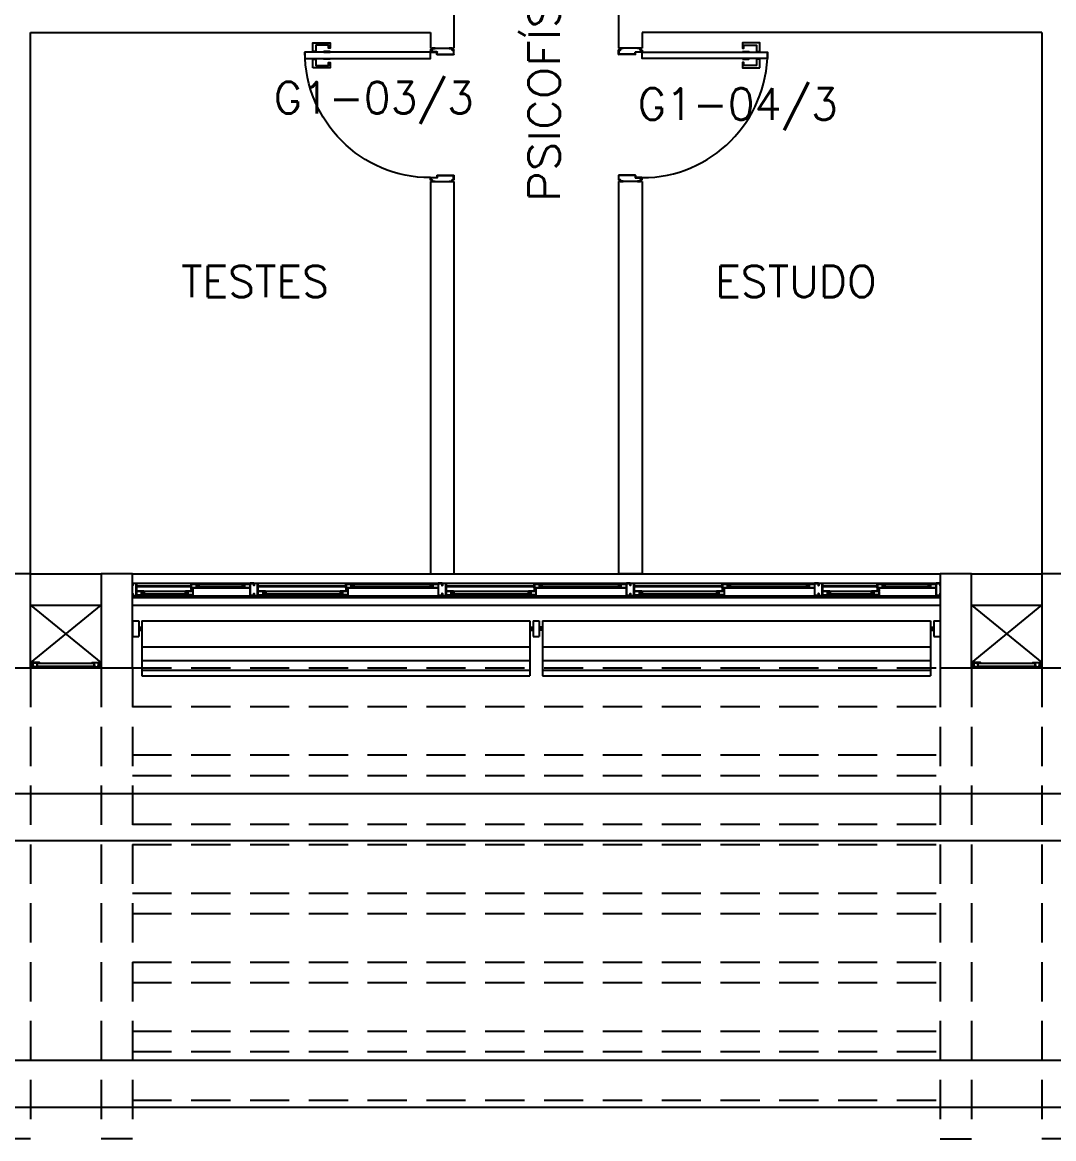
# Model space of a CAD drawing. Header units: millimetres. Extents: x 1887 to 2405, y 1100 to 1335.
# Drawn here: x 2130.91 to 2137.48, y 1224.4 to 1231.51 of the extents above; entities that cross this region are included whole.
import ezdxf

# ---------------------------------------------------------------- set-up
doc = ezdxf.new("R2010")
doc.units = ezdxf.units.MM
doc.linetypes.add('HIDDEN', pattern=[0.375, 0.25, -0.125])
for name, color, linetype in [('AR- ALV1', 235, 'Continuous'), ('AR-ALV', 2, 'Continuous'), ('AR-BRISES', 1, 'Continuous'), ('AR-CALÇADA', 1, 'Continuous'), ('AR-ESQ', 1, 'Continuous'), ('AR-ESTC', 3, 'Continuous'), ('AR-PEITORIL', 1, 'Continuous'), ('AR-PERGOLAPROJ', 1, 'HIDDEN'), ('ar-podotactil', 1, 'Continuous'), ('AR-PORTA', 1, 'Continuous'), ('AR-SHAFT', 1, 'Continuous'), ('AR-TXTCONG', 2, 'Continuous'), ('BR-LINHAS', 1, 'Continuous'), ('BR-MONTANTE', 242, 'Continuous'), ('BR-PAINEL', 1, 'Continuous'), ('BR-SUPORTE', 1, 'Continuous'), ('DT-ESQ-BAGUETE-C', 2, 'Continuous'), ('DT-ESQ-BAGUETE-V', 1, 'Continuous'), ('DT-ESQ-CHAPA DOBRADA-V', 1, 'Continuous'), ('DT-ESQ-PERFIL CADEIRA-C', 2, 'Continuous'), ('DT-ESQ-PERFIL CADEIRA-V', 1, 'Continuous'), ('DT-ESQ-PERFIL U SIMPLES-C', 2, 'Continuous'), ('DT-ESQ-PERFIL U-C', 2, 'Continuous'), ('DT-ESQ-PERFIL U-V', 1, 'Continuous'), ('DT-ESQ-VENEZIANA-C', 2, 'Continuous'), ('DT-ESQ-VENEZIANA-V', 2, 'Continuous'), ('DT-ESQ-VIDRO-C', 2, 'Continuous'), ('ENDEREÇO', 2, 'Continuous'), ('maçaneta', 1, 'Continuous'), ('mov', 1, 'Continuous'), ('PG-PROJ', 1, 'HIDDEN'), ('PM-PERFIL U-C', 2, 'Continuous'), ('pm1', 2, 'Continuous'), ('TEXTO', 2, 'Continuous')]:
    doc.layers.add(name, color=color, linetype=linetype)
doc.styles.add('S16', font='simplex.shx', dxfattribs={"width": 1.1, "height": 0.16})
doc.styles.add('UNB-100', font='simplex.shx', dxfattribs={"height": 0.2})
doc.styles.add('UNB1-100', font='simplex.shx', dxfattribs={"height": 0.2})

# ---------------------------------------------------------------- blocks, each defined once
blk = doc.blocks.new('EF40-P')
at = {"layer": 'DT-ESQ-BAGUETE-C', "color": 2, "ltscale": 0.1}
for points in [[(0.4225, -0.08), (0.409, -0.08), (0.409, -0.0785), (0.422, -0.0785, 0.414214), (0.4225, -0.078), (0.4225, -0.067, 0.414214), (0.422, -0.0665), (0.409, -0.0665), (0.409, -0.065), (0.4225, -0.065, -0.414214), (0.424, -0.0665), (0.424, -0.0785, -0.414214)], [(0.7015, -0.08), (0.715, -0.08), (0.715, -0.0785), (0.702, -0.0785, -0.414214), (0.7015, -0.078), (0.7015, -0.067, -0.414214), (0.702, -0.0665), (0.715, -0.0665), (0.715, -0.065), (0.7015, -0.065, 0.414214), (0.7, -0.0665), (0.7, -0.0785, 0.414214)], [(1.41, -0.08), (1.3965, -0.08), (1.3965, -0.0785), (1.4095, -0.0785, 0.414214), (1.41, -0.078), (1.41, -0.067, 0.414214), (1.4095, -0.0665), (1.3965, -0.0665), (1.3965, -0.065), (1.41, -0.065, -0.414214), (1.4115, -0.0665), (1.4115, -0.0785, -0.414214)], [(1.9015, -0.08), (1.915, -0.08), (1.915, -0.0785), (1.902, -0.0785, -0.414214), (1.9015, -0.078), (1.9015, -0.067, -0.414214), (1.902, -0.0665), (1.915, -0.0665), (1.915, -0.065), (1.9015, -0.065, 0.414214), (1.9, -0.0665), (1.9, -0.0785, 0.414214)], [(2.61, -0.08), (2.5965, -0.08), (2.5965, -0.0785), (2.6095, -0.0785, 0.414214), (2.61, -0.078), (2.61, -0.067, 0.414214), (2.6095, -0.0665), (2.5965, -0.0665), (2.5965, -0.065), (2.61, -0.065, -0.414214), (2.6115, -0.0665), (2.6115, -0.0785, -0.414214)], [(3.1015, -0.08), (3.115, -0.08), (3.115, -0.0785), (3.102, -0.0785, -0.414214), (3.1015, -0.078), (3.1015, -0.067, -0.414214), (3.102, -0.0665), (3.115, -0.0665), (3.115, -0.065), (3.1015, -0.065, 0.414214), (3.1, -0.0665), (3.1, -0.0785, 0.414214)], [(3.81, -0.08), (3.7965, -0.08), (3.7965, -0.0785), (3.8095, -0.0785, 0.414214), (3.81, -0.078), (3.81, -0.067, 0.414214), (3.8095, -0.0665), (3.7965, -0.0665), (3.7965, -0.065), (3.81, -0.065, -0.414214), (3.8115, -0.0665), (3.8115, -0.0785, -0.414214)], [(4.3015, -0.08), (4.315, -0.08), (4.315, -0.0785), (4.302, -0.0785, -0.414214), (4.3015, -0.078), (4.3015, -0.067, -0.414214), (4.302, -0.0665), (4.315, -0.0665), (4.315, -0.065), (4.3015, -0.065, 0.414214), (4.3, -0.0665), (4.3, -0.0785, 0.414214)], [(4.7975, -0.08), (4.784, -0.08), (4.784, -0.0785), (4.797, -0.0785, 0.414214), (4.7975, -0.078), (4.7975, -0.067, 0.414214), (4.797, -0.0665), (4.784, -0.0665), (4.784, -0.065), (4.7975, -0.065, -0.414214), (4.799, -0.0665), (4.799, -0.0785, -0.414214)], [(5.0765, -0.08), (5.09, -0.08), (5.09, -0.0785), (5.077, -0.0785, -0.414214), (5.0765, -0.078), (5.0765, -0.067, -0.414214), (5.077, -0.0665), (5.09, -0.0665), (5.09, -0.065), (5.0765, -0.065, 0.414214), (5.075, -0.0665), (5.075, -0.0785, 0.414214)], [(0.0735, -0.125), (0.06, -0.125), (0.06, -0.1235), (0.073, -0.1235, 0.414214), (0.0735, -0.123), (0.0735, -0.112, 0.414214), (0.073, -0.1115), (0.06, -0.1115), (0.06, -0.11), (0.0735, -0.11, -0.414214), (0.075, -0.1115), (0.075, -0.1235, -0.414214)], [(0.339, -0.125), (0.3525, -0.125), (0.3525, -0.1235), (0.3395, -0.1235, -0.414214), (0.339, -0.123), (0.339, -0.112, -0.414214), (0.3395, -0.1115), (0.3525, -0.1115), (0.3525, -0.11), (0.339, -0.11, 0.414214), (0.3375, -0.1115), (0.3375, -0.1235, 0.414214)], [(0.8485, -0.125), (0.835, -0.125), (0.835, -0.1235), (0.848, -0.1235, 0.414214), (0.8485, -0.123), (0.8485, -0.112, 0.414214), (0.848, -0.1115), (0.835, -0.1115), (0.835, -0.11), (0.8485, -0.11, -0.414214), (0.85, -0.1115), (0.85, -0.1235, -0.414214)], [(1.3265, -0.125), (1.34, -0.125), (1.34, -0.1235), (1.327, -0.1235, -0.414214), (1.3265, -0.123), (1.3265, -0.112, -0.414214), (1.327, -0.1115), (1.34, -0.1115), (1.34, -0.11), (1.3265, -0.11, 0.414214), (1.325, -0.1115), (1.325, -0.1235, 0.414214)], [(2.0485, -0.125), (2.035, -0.125), (2.035, -0.1235), (2.048, -0.1235, 0.414214), (2.0485, -0.123), (2.0485, -0.112, 0.414214), (2.048, -0.1115), (2.035, -0.1115), (2.035, -0.11), (2.0485, -0.11, -0.414214), (2.05, -0.1115), (2.05, -0.1235, -0.414214)], [(2.5265, -0.125), (2.54, -0.125), (2.54, -0.1235), (2.527, -0.1235, -0.414214), (2.5265, -0.123), (2.5265, -0.112, -0.414214), (2.527, -0.1115), (2.54, -0.1115), (2.54, -0.11), (2.5265, -0.11, 0.414214), (2.525, -0.1115), (2.525, -0.1235, 0.414214)], [(3.2485, -0.125), (3.235, -0.125), (3.235, -0.1235), (3.248, -0.1235, 0.414214), (3.2485, -0.123), (3.2485, -0.112, 0.414214), (3.248, -0.1115), (3.235, -0.1115), (3.235, -0.11), (3.2485, -0.11, -0.414214), (3.25, -0.1115), (3.25, -0.1235, -0.414214)], [(3.7265, -0.125), (3.74, -0.125), (3.74, -0.1235), (3.727, -0.1235, -0.414214), (3.7265, -0.123), (3.7265, -0.112, -0.414214), (3.727, -0.1115), (3.74, -0.1115), (3.74, -0.11), (3.7265, -0.11, 0.414214), (3.725, -0.1115), (3.725, -0.1235, 0.414214)], [(4.4485, -0.125), (4.435, -0.125), (4.435, -0.1235), (4.448, -0.1235, 0.414214), (4.4485, -0.123), (4.4485, -0.112, 0.414214), (4.448, -0.1115), (4.435, -0.1115), (4.435, -0.11), (4.4485, -0.11, -0.414214), (4.45, -0.1115), (4.45, -0.1235, -0.414214)], [(4.714, -0.125), (4.7275, -0.125), (4.7275, -0.1235), (4.7145, -0.1235, -0.414214), (4.714, -0.123), (4.714, -0.112, -0.414214), (4.7145, -0.1115), (4.7275, -0.1115), (4.7275, -0.11), (4.714, -0.11, 0.414214), (4.7125, -0.1115), (4.7125, -0.1235, 0.414214)]]:
    blk.add_lwpolyline(points, format="xyb", close=True, dxfattribs=at)
at = {"layer": 'DT-ESQ-BAGUETE-V', "ltscale": 0.1}
for p, q in [((0.4225, -0.065), (0.7015, -0.065)), ((1.41, -0.065), (1.9015, -0.065)), ((2.61, -0.065), (3.1015, -0.065)), ((3.81, -0.065), (4.3015, -0.065)), ((4.7975, -0.065), (5.0765, -0.065))]:
    blk.add_line(p, q, dxfattribs=at)
at = {"layer": 'DT-ESQ-BAGUETE-V', "color": 1, "ltscale": 0.1}
for p, q in [((0.0735, -0.11), (0.339, -0.11)), ((0.8485, -0.11), (1.3265, -0.11)), ((2.0485, -0.11), (2.5265, -0.11)), ((3.2485, -0.11), (3.7265, -0.11)), ((4.4485, -0.11), (4.714, -0.11))]:
    blk.add_line(p, q, dxfattribs=at)
at = {"layer": 'DT-ESQ-CHAPA DOBRADA-V', "ltscale": 0.1}
for p, q in [((0.025, -0.077), (0.374, -0.077)), ((0.025, -0.08), (0.374, -0.08)), ((0.8, -0.077), (1.3615, -0.077)), ((0.8, -0.08), (1.3615, -0.08)), ((4.4, -0.077), (4.749, -0.077)), ((4.4, -0.08), (4.749, -0.08))]:
    blk.add_line(p, q, dxfattribs=at)
at = {"layer": 'DT-ESQ-CHAPA DOBRADA-V', "color": 1, "ltscale": 0.1}
for p, q in [((2, -0.077), (2.5615, -0.077)), ((2, -0.08), (2.5615, -0.08)), ((3.2, -0.077), (3.7615, -0.077)), ((3.2, -0.08), (3.7615, -0.08))]:
    blk.add_line(p, q, dxfattribs=at)
at = {"layer": 'DT-ESQ-PERFIL CADEIRA-C', "color": 2, "ltscale": 0.1}
for p, q in [((0.025, -0.1335), (0.0735, -0.1335)), ((0.3855, -0.1335), (0.339, -0.1335)), ((0.376, -0.0885), (0.4225, -0.0885)), ((0.75, -0.0885), (0.7015, -0.0885)), ((0.8, -0.1335), (0.8485, -0.1335)), ((1.373, -0.1335), (1.3265, -0.1335)), ((1.3635, -0.0885), (1.41, -0.0885)), ((1.95, -0.0885), (1.9015, -0.0885)), ((2, -0.1335), (2.0485, -0.1335)), ((2.573, -0.1335), (2.5265, -0.1335)), ((2.5635, -0.0885), (2.61, -0.0885)), ((3.15, -0.0885), (3.1015, -0.0885)), ((3.2, -0.1335), (3.2485, -0.1335)), ((3.773, -0.1335), (3.7265, -0.1335)), ((3.7635, -0.0885), (3.81, -0.0885)), ((4.35, -0.0885), (4.3015, -0.0885)), ((4.7605, -0.1335), (4.714, -0.1335)), ((4.751, -0.0885), (4.7975, -0.0885)), ((5.125, -0.0885), (5.0765, -0.0885))]:
    blk.add_line(p, q, dxfattribs=at)
at = {"layer": 'DT-ESQ-PERFIL CADEIRA-C', "ltscale": 0.1}
blk.add_line((4.4, -0.1335), (4.4485, -0.1335), dxfattribs=at)
at = {"layer": 'DT-ESQ-PERFIL CADEIRA-C', "color": 2, "ltscale": 0.1}
for points in [[(0.4225, -0.087, -1), (0.4225, -0.09), (0.376, -0.09, -0.414214), (0.374, -0.088), (0.374, -0.067, -0.414214), (0.376, -0.065), (0.4075, -0.065, -0.414214), (0.409, -0.0665), (0.409, -0.087)], [(0.409, -0.0885, -0.198913), (0.4079, -0.0881, -0.198913), (0.4075, -0.087), (0.4075, -0.067, 0.414214), (0.407, -0.0665), (0.376, -0.0665, 0.414214), (0.3755, -0.067), (0.3755, -0.088, 0.414214), (0.376, -0.0885)], [(0.7015, -0.09), (0.75, -0.09), (0.75, -0.0885), (0.715, -0.0885, 0.198912), (0.7161, -0.0881, 0.198913), (0.7165, -0.087), (0.7165, -0.067, -0.414214), (0.717, -0.0665), (0.75, -0.0665), (0.75, -0.065), (0.7165, -0.065, 0.414214), (0.715, -0.0665), (0.715, -0.0785), (0.715, -0.08), (0.715, -0.087), (0.7015, -0.087, 1)], [(1.41, -0.087, -1), (1.41, -0.09), (1.3635, -0.09, -0.414214), (1.3615, -0.088), (1.3615, -0.067, -0.414214), (1.3635, -0.065), (1.395, -0.065, -0.414214), (1.3965, -0.0665), (1.3965, -0.087)], [(1.3965, -0.0885, -0.198913), (1.3954, -0.0881, -0.198913), (1.395, -0.087), (1.395, -0.067, 0.414214), (1.3945, -0.0665), (1.3635, -0.0665, 0.414214), (1.363, -0.067), (1.363, -0.088, 0.414214), (1.3635, -0.0885)], [(1.9015, -0.09), (1.95, -0.09), (1.95, -0.0885), (1.915, -0.0885, 0.198912), (1.9161, -0.0881, 0.198913), (1.9165, -0.087), (1.9165, -0.067, -0.414214), (1.917, -0.0665), (1.95, -0.0665), (1.95, -0.065), (1.9165, -0.065, 0.414214), (1.915, -0.0665), (1.915, -0.0785), (1.915, -0.08), (1.915, -0.087), (1.9015, -0.087, 1)], [(2.61, -0.087, -1), (2.61, -0.09), (2.5635, -0.09, -0.414214), (2.5615, -0.088), (2.5615, -0.067, -0.414214), (2.5635, -0.065), (2.595, -0.065, -0.414214), (2.5965, -0.0665), (2.5965, -0.087)], [(2.5965, -0.0885, -0.198913), (2.5954, -0.0881, -0.198913), (2.595, -0.087), (2.595, -0.067, 0.414214), (2.5945, -0.0665), (2.5635, -0.0665, 0.414214), (2.563, -0.067), (2.563, -0.088, 0.414214), (2.5635, -0.0885)], [(3.1015, -0.09), (3.15, -0.09), (3.15, -0.0885), (3.115, -0.0885, 0.198912), (3.1161, -0.0881, 0.198913), (3.1165, -0.087), (3.1165, -0.067, -0.414214), (3.117, -0.0665), (3.15, -0.0665), (3.15, -0.065), (3.1165, -0.065, 0.414214), (3.115, -0.0665), (3.115, -0.0785), (3.115, -0.08), (3.115, -0.087), (3.1015, -0.087, 1)], [(3.81, -0.087, -1), (3.81, -0.09), (3.7635, -0.09, -0.414214), (3.7615, -0.088), (3.7615, -0.067, -0.414214), (3.7635, -0.065), (3.795, -0.065, -0.414214), (3.7965, -0.0665), (3.7965, -0.087)], [(3.7965, -0.0885, -0.198913), (3.7954, -0.0881, -0.198913), (3.795, -0.087), (3.795, -0.067, 0.414214), (3.7945, -0.0665), (3.7635, -0.0665, 0.414214), (3.763, -0.067), (3.763, -0.088, 0.414214), (3.7635, -0.0885)], [(4.3015, -0.09), (4.35, -0.09), (4.35, -0.0885), (4.315, -0.0885, 0.198912), (4.3161, -0.0881, 0.198913), (4.3165, -0.087), (4.3165, -0.067, -0.414214), (4.317, -0.0665), (4.35, -0.0665), (4.35, -0.065), (4.3165, -0.065, 0.414214), (4.315, -0.0665), (4.315, -0.0785), (4.315, -0.08), (4.315, -0.087), (4.3015, -0.087, 1)], [(4.7975, -0.087, -1), (4.7975, -0.09), (4.751, -0.09, -0.414214), (4.749, -0.088), (4.749, -0.067, -0.414214), (4.751, -0.065), (4.7825, -0.065, -0.414214), (4.784, -0.0665), (4.784, -0.087)], [(4.784, -0.0885, -0.198913), (4.7829, -0.0881, -0.198913), (4.7825, -0.087), (4.7825, -0.067, 0.414214), (4.782, -0.0665), (4.751, -0.0665, 0.414214), (4.7505, -0.067), (4.7505, -0.088, 0.414214), (4.751, -0.0885)], [(5.0765, -0.09), (5.125, -0.09), (5.125, -0.0885), (5.09, -0.0885, 0.198912), (5.0911, -0.0881, 0.198913), (5.0915, -0.087), (5.0915, -0.067, -0.414214), (5.092, -0.0665), (5.125, -0.0665), (5.125, -0.065), (5.0915, -0.065, 0.414214), (5.09, -0.0665), (5.09, -0.0785), (5.09, -0.08), (5.09, -0.087), (5.0765, -0.087, 1)], [(0.0735, -0.135), (0.025, -0.135), (0.025, -0.1335), (0.06, -0.1335, -0.198912), (0.0589, -0.1331, -0.198913), (0.0585, -0.132), (0.0585, -0.112, 0.414214), (0.058, -0.1115), (0.025, -0.1115), (0.025, -0.11), (0.0585, -0.11, -0.414214), (0.06, -0.1115), (0.06, -0.1235), (0.06, -0.125), (0.06, -0.132), (0.0735, -0.132, -1)], [(0.339, -0.132, 1), (0.339, -0.135), (0.3855, -0.135, 0.414214), (0.3875, -0.133), (0.3875, -0.112, 0.414214), (0.3855, -0.11), (0.354, -0.11, 0.414214), (0.3525, -0.1115), (0.3525, -0.132)], [(0.3525, -0.1335, 0.198913), (0.3536, -0.1331, 0.198913), (0.354, -0.132), (0.354, -0.112, -0.414214), (0.3545, -0.1115), (0.3855, -0.1115, -0.414214), (0.386, -0.112), (0.386, -0.133, -0.414214), (0.3855, -0.1335)], [(0.8485, -0.135), (0.8, -0.135), (0.8, -0.1335), (0.835, -0.1335, -0.198912), (0.8339, -0.1331, -0.198913), (0.8335, -0.132), (0.8335, -0.112, 0.414214), (0.833, -0.1115), (0.8, -0.1115), (0.8, -0.11), (0.8335, -0.11, -0.414214), (0.835, -0.1115), (0.835, -0.1235), (0.835, -0.125), (0.835, -0.132), (0.8485, -0.132, -1)], [(1.3265, -0.132, 1), (1.3265, -0.135), (1.373, -0.135, 0.414214), (1.375, -0.133), (1.375, -0.112, 0.414214), (1.373, -0.11), (1.3415, -0.11, 0.414214), (1.34, -0.1115), (1.34, -0.132)], [(1.34, -0.1335, 0.198913), (1.3411, -0.1331, 0.198913), (1.3415, -0.132), (1.3415, -0.112, -0.414214), (1.342, -0.1115), (1.373, -0.1115, -0.414214), (1.3735, -0.112), (1.3735, -0.133, -0.414214), (1.373, -0.1335)], [(2.0485, -0.135), (2, -0.135), (2, -0.1335), (2.035, -0.1335, -0.198912), (2.0339, -0.1331, -0.198913), (2.0335, -0.132), (2.0335, -0.112, 0.414214), (2.033, -0.1115), (2, -0.1115), (2, -0.11), (2.0335, -0.11, -0.414214), (2.035, -0.1115), (2.035, -0.1235), (2.035, -0.125), (2.035, -0.132), (2.0485, -0.132, -1)], [(2.5265, -0.132, 1), (2.5265, -0.135), (2.573, -0.135, 0.414214), (2.575, -0.133), (2.575, -0.112, 0.414214), (2.573, -0.11), (2.5415, -0.11, 0.414214), (2.54, -0.1115), (2.54, -0.132)], [(2.54, -0.1335, 0.198913), (2.5411, -0.1331, 0.198913), (2.5415, -0.132), (2.5415, -0.112, -0.414214), (2.542, -0.1115), (2.573, -0.1115, -0.414214), (2.5735, -0.112), (2.5735, -0.133, -0.414214), (2.573, -0.1335)], [(3.2485, -0.135), (3.2, -0.135), (3.2, -0.1335), (3.235, -0.1335, -0.198912), (3.2339, -0.1331, -0.198913), (3.2335, -0.132), (3.2335, -0.112, 0.414214), (3.233, -0.1115), (3.2, -0.1115), (3.2, -0.11), (3.2335, -0.11, -0.414214), (3.235, -0.1115), (3.235, -0.1235), (3.235, -0.125), (3.235, -0.132), (3.2485, -0.132, -1)], [(3.7265, -0.132, 1), (3.7265, -0.135), (3.773, -0.135, 0.414214), (3.775, -0.133), (3.775, -0.112, 0.414214), (3.773, -0.11), (3.7415, -0.11, 0.414214), (3.74, -0.1115), (3.74, -0.132)], [(3.74, -0.1335, 0.198913), (3.7411, -0.1331, 0.198913), (3.7415, -0.132), (3.7415, -0.112, -0.414214), (3.742, -0.1115), (3.773, -0.1115, -0.414214), (3.7735, -0.112), (3.7735, -0.133, -0.414214), (3.773, -0.1335)], [(4.4485, -0.135), (4.4, -0.135), (4.4, -0.1335), (4.435, -0.1335, -0.198912), (4.4339, -0.1331, -0.198913), (4.4335, -0.132), (4.4335, -0.112, 0.414214), (4.433, -0.1115), (4.4, -0.1115), (4.4, -0.11), (4.4335, -0.11, -0.414214), (4.435, -0.1115), (4.435, -0.1235), (4.435, -0.125), (4.435, -0.132), (4.4485, -0.132, -1)], [(4.714, -0.132, 1), (4.714, -0.135), (4.7605, -0.135, 0.414214), (4.7625, -0.133), (4.7625, -0.112, 0.414214), (4.7605, -0.11), (4.729, -0.11, 0.414214), (4.7275, -0.1115), (4.7275, -0.132)], [(4.7275, -0.1335, 0.198913), (4.7286, -0.1331, 0.198913), (4.729, -0.132), (4.729, -0.112, -0.414214), (4.7295, -0.1115), (4.7605, -0.1115, -0.414214), (4.761, -0.112), (4.761, -0.133, -0.414214), (4.7605, -0.1335)]]:
    blk.add_lwpolyline(points, format="xyb", close=True, dxfattribs=at)
at = {"layer": 'DT-ESQ-PERFIL CADEIRA-V', "color": 1, "ltscale": 0.1}
for p, q in [((0.0735, -0.135), (0.339, -0.135)), ((0.8485, -0.135), (1.3265, -0.135)), ((2.0485, -0.135), (2.5265, -0.135)), ((2.595, -0.09), (3.1015, -0.09)), ((3.795, -0.09), (4.3015, -0.09)), ((4.4485, -0.135), (4.714, -0.135)), ((4.7825, -0.09), (5.0765, -0.09))]:
    blk.add_line(p, q, dxfattribs=at)
at = {"layer": 'DT-ESQ-PERFIL CADEIRA-V', "ltscale": 0.1}
for p, q in [((0.4075, -0.09), (0.7015, -0.09)), ((1.395, -0.09), (1.9015, -0.09))]:
    blk.add_line(p, q, dxfattribs=at)
at = {"layer": 'DT-ESQ-PERFIL CADEIRA-V', "color": 2, "ltscale": 0.1}
blk.add_line((3.2485, -0.135), (3.7265, -0.135), dxfattribs=at)
at = {"layer": 'DT-ESQ-PERFIL U SIMPLES-C', "color": 2, "ltscale": 0.1}
for points in [[(0.376, -0.102), (0.384, -0.102), (0.384, -0.1005), (0.376, -0.1005, -0.414214), (0.3755, -0.1), (0.3755, -0.092, -0.414214), (0.376, -0.0915), (0.384, -0.0915), (0.384, -0.09), (0.376, -0.09, 0.414214), (0.374, -0.092), (0.374, -0.1, 0.414214)], [(0.3855, -0.098), (0.3775, -0.098), (0.3775, -0.0995), (0.3855, -0.0995, -0.414214), (0.386, -0.1), (0.386, -0.108, -0.414214), (0.3855, -0.1085), (0.3775, -0.1085), (0.3775, -0.11), (0.3855, -0.11, 0.414214), (0.3875, -0.108), (0.3875, -0.1, 0.414214)], [(1.3635, -0.102), (1.3715, -0.102), (1.3715, -0.1005), (1.3635, -0.1005, -0.414214), (1.363, -0.1), (1.363, -0.092, -0.414214), (1.3635, -0.0915), (1.3715, -0.0915), (1.3715, -0.09), (1.3635, -0.09, 0.414214), (1.3615, -0.092), (1.3615, -0.1, 0.414214)], [(1.373, -0.098), (1.365, -0.098), (1.365, -0.0995), (1.373, -0.0995, -0.414214), (1.3735, -0.1), (1.3735, -0.108, -0.414214), (1.373, -0.1085), (1.365, -0.1085), (1.365, -0.11), (1.373, -0.11, 0.414214), (1.375, -0.108), (1.375, -0.1, 0.414214)], [(2.5635, -0.102), (2.5715, -0.102), (2.5715, -0.1005), (2.5635, -0.1005, -0.414214), (2.563, -0.1), (2.563, -0.092, -0.414214), (2.5635, -0.0915), (2.5715, -0.0915), (2.5715, -0.09), (2.5635, -0.09, 0.414214), (2.5615, -0.092), (2.5615, -0.1, 0.414214)], [(2.573, -0.098), (2.565, -0.098), (2.565, -0.0995), (2.573, -0.0995, -0.414214), (2.5735, -0.1), (2.5735, -0.108, -0.414214), (2.573, -0.1085), (2.565, -0.1085), (2.565, -0.11), (2.573, -0.11, 0.414214), (2.575, -0.108), (2.575, -0.1, 0.414214)], [(3.7635, -0.102), (3.7715, -0.102), (3.7715, -0.1005), (3.7635, -0.1005, -0.414214), (3.763, -0.1), (3.763, -0.092, -0.414214), (3.7635, -0.0915), (3.7715, -0.0915), (3.7715, -0.09), (3.7635, -0.09, 0.414214), (3.7615, -0.092), (3.7615, -0.1, 0.414214)], [(3.773, -0.098), (3.765, -0.098), (3.765, -0.0995), (3.773, -0.0995, -0.414214), (3.7735, -0.1), (3.7735, -0.108, -0.414214), (3.773, -0.1085), (3.765, -0.1085), (3.765, -0.11), (3.773, -0.11, 0.414214), (3.775, -0.108), (3.775, -0.1, 0.414214)], [(4.751, -0.102), (4.759, -0.102), (4.759, -0.1005), (4.751, -0.1005, -0.414214), (4.7505, -0.1), (4.7505, -0.092, -0.414214), (4.751, -0.0915), (4.759, -0.0915), (4.759, -0.09), (4.751, -0.09, 0.414214), (4.749, -0.092), (4.749, -0.1, 0.414214)], [(4.7605, -0.098), (4.7525, -0.098), (4.7525, -0.0995), (4.7605, -0.0995, -0.414214), (4.761, -0.1), (4.761, -0.108, -0.414214), (4.7605, -0.1085), (4.7525, -0.1085), (4.7525, -0.11), (4.7605, -0.11, 0.414214), (4.7625, -0.108), (4.7625, -0.1, 0.414214)]]:
    blk.add_lwpolyline(points, format="xyb", close=True, dxfattribs=at)
at = {"layer": 'DT-ESQ-PERFIL U-C', "color": 2, "ltscale": 0.1}
for points in [[(0, -0.0615, -0.414214), (0.0015, -0.06), (0.0235, -0.06, -0.414214), (0.025, -0.0615), (0.025, -0.1385, -0.414214), (0.0235, -0.14), (0.0015, -0.14, -0.414214), (0, -0.1385), (0, -0.125), (0.0015, -0.125), (0.0015, -0.138, 0.414214), (0.002, -0.1385), (0.023, -0.1385, 0.414214), (0.0235, -0.138), (0.0235, -0.062, 0.414214), (0.023, -0.0615), (0.002, -0.0615, 0.414214), (0.0015, -0.062), (0.0015, -0.075), (0, -0.075)], [(0.775, -0.0615, 0.414214), (0.7735, -0.06), (0.7515, -0.06, 0.414214), (0.75, -0.0615), (0.75, -0.1385, 0.414214), (0.7515, -0.14), (0.7735, -0.14, 0.414214), (0.775, -0.1385), (0.775, -0.125), (0.7735, -0.125), (0.7735, -0.138, -0.414214), (0.773, -0.1385), (0.752, -0.1385, -0.414214), (0.7515, -0.138), (0.7515, -0.062, -0.414214), (0.752, -0.0615), (0.773, -0.0615, -0.414214), (0.7735, -0.062), (0.7735, -0.075), (0.775, -0.075)], [(0.775, -0.0615, -0.414214), (0.7765, -0.06), (0.7985, -0.06, -0.414214), (0.8, -0.0615), (0.8, -0.1385, -0.414214), (0.7985, -0.14), (0.7765, -0.14, -0.414214), (0.775, -0.1385), (0.775, -0.125), (0.7765, -0.125), (0.7765, -0.138, 0.414214), (0.777, -0.1385), (0.798, -0.1385, 0.414214), (0.7985, -0.138), (0.7985, -0.062, 0.414214), (0.798, -0.0615), (0.777, -0.0615, 0.414214), (0.7765, -0.062), (0.7765, -0.075), (0.775, -0.075)], [(1.975, -0.0615, 0.414214), (1.9735, -0.06), (1.9515, -0.06, 0.414214), (1.95, -0.0615), (1.95, -0.1385, 0.414214), (1.9515, -0.14), (1.9735, -0.14, 0.414214), (1.975, -0.1385), (1.975, -0.125), (1.9735, -0.125), (1.9735, -0.138, -0.414214), (1.973, -0.1385), (1.952, -0.1385, -0.414214), (1.9515, -0.138), (1.9515, -0.062, -0.414214), (1.952, -0.0615), (1.973, -0.0615, -0.414214), (1.9735, -0.062), (1.9735, -0.075), (1.975, -0.075)], [(1.975, -0.0615, -0.414214), (1.9765, -0.06), (1.9985, -0.06, -0.414214), (2, -0.0615), (2, -0.1385, -0.414214), (1.9985, -0.14), (1.9765, -0.14, -0.414214), (1.975, -0.1385), (1.975, -0.125), (1.9765, -0.125), (1.9765, -0.138, 0.414214), (1.977, -0.1385), (1.998, -0.1385, 0.414214), (1.9985, -0.138), (1.9985, -0.062, 0.414214), (1.998, -0.0615), (1.977, -0.0615, 0.414214), (1.9765, -0.062), (1.9765, -0.075), (1.975, -0.075)], [(3.175, -0.0615, 0.414214), (3.1735, -0.06), (3.1515, -0.06, 0.414214), (3.15, -0.0615), (3.15, -0.1385, 0.414214), (3.1515, -0.14), (3.1735, -0.14, 0.414214), (3.175, -0.1385), (3.175, -0.125), (3.1735, -0.125), (3.1735, -0.138, -0.414214), (3.173, -0.1385), (3.152, -0.1385, -0.414214), (3.1515, -0.138), (3.1515, -0.062, -0.414214), (3.152, -0.0615), (3.173, -0.0615, -0.414214), (3.1735, -0.062), (3.1735, -0.075), (3.175, -0.075)], [(3.175, -0.0615, -0.414214), (3.1765, -0.06), (3.1985, -0.06, -0.414214), (3.2, -0.0615), (3.2, -0.1385, -0.414214), (3.1985, -0.14), (3.1765, -0.14, -0.414214), (3.175, -0.1385), (3.175, -0.125), (3.1765, -0.125), (3.1765, -0.138, 0.414214), (3.177, -0.1385), (3.198, -0.1385, 0.414214), (3.1985, -0.138), (3.1985, -0.062, 0.414214), (3.198, -0.0615), (3.177, -0.0615, 0.414214), (3.1765, -0.062), (3.1765, -0.075), (3.175, -0.075)], [(4.375, -0.0615, 0.414214), (4.3735, -0.06), (4.3515, -0.06, 0.414214), (4.35, -0.0615), (4.35, -0.1385, 0.414214), (4.3515, -0.14), (4.3735, -0.14, 0.414214), (4.375, -0.1385), (4.375, -0.125), (4.3735, -0.125), (4.3735, -0.138, -0.414214), (4.373, -0.1385), (4.352, -0.1385, -0.414214), (4.3515, -0.138), (4.3515, -0.062, -0.414214), (4.352, -0.0615), (4.373, -0.0615, -0.414214), (4.3735, -0.062), (4.3735, -0.075), (4.375, -0.075)], [(4.375, -0.0615, -0.414214), (4.3765, -0.06), (4.3985, -0.06, -0.414214), (4.4, -0.0615), (4.4, -0.1385, -0.414214), (4.3985, -0.14), (4.3765, -0.14, -0.414214), (4.375, -0.1385), (4.375, -0.125), (4.3765, -0.125), (4.3765, -0.138, 0.414214), (4.377, -0.1385), (4.398, -0.1385, 0.414214), (4.3985, -0.138), (4.3985, -0.062, 0.414214), (4.398, -0.0615), (4.377, -0.0615, 0.414214), (4.3765, -0.062), (4.3765, -0.075), (4.375, -0.075)], [(5.15, -0.0615, 0.414214), (5.1485, -0.06), (5.1265, -0.06, 0.414214), (5.125, -0.0615), (5.125, -0.1385, 0.414214), (5.1265, -0.14), (5.1485, -0.14, 0.414214), (5.15, -0.1385), (5.15, -0.125), (5.1485, -0.125), (5.1485, -0.138, -0.414214), (5.148, -0.1385), (5.127, -0.1385, -0.414214), (5.1265, -0.138), (5.1265, -0.062, -0.414214), (5.127, -0.0615), (5.148, -0.0615, -0.414214), (5.1485, -0.062), (5.1485, -0.075), (5.15, -0.075)]]:
    blk.add_lwpolyline(points, format="xyb", close=True, dxfattribs=at)
at = {"layer": 'DT-ESQ-PERFIL U-V', "color": 1, "ltscale": 0.1}
for p, q in [((0.0235, -0.06), (0.7515, -0.06)), ((0.7985, -0.06), (1.9515, -0.06)), ((1.9985, -0.06), (3.1515, -0.06)), ((4.3985, -0.06), (5.1265, -0.06)), ((0.0235, -0.14), (0.7515, -0.14)), ((0.7985, -0.14), (1.9515, -0.14)), ((1.9985, -0.14), (3.1515, -0.14)), ((4.3985, -0.14), (5.1265, -0.14))]:
    blk.add_line(p, q, dxfattribs=at)
at = {"layer": 'DT-ESQ-PERFIL U-V', "ltscale": 0.1}
for p, q in [((3.1985, -0.06), (4.3515, -0.06)), ((3.1985, -0.14), (4.3515, -0.14))]:
    blk.add_line(p, q, dxfattribs=at)
at = {"layer": 'DT-ESQ-VIDRO-C', "ltscale": 0.1}
for points in [[(0.063, -0.13), (0.063, -0.127), (0.3495, -0.127), (0.3495, -0.13)], [(0.7125, -0.085), (0.7125, -0.082), (0.4115, -0.082), (0.4115, -0.085)], [(0.838, -0.13), (0.838, -0.127), (1.337, -0.127), (1.337, -0.13)], [(1.9125, -0.085), (1.9125, -0.082), (1.399, -0.082), (1.399, -0.085)], [(2.038, -0.13), (2.038, -0.127), (2.537, -0.127), (2.537, -0.13)], [(3.1125, -0.085), (3.1125, -0.082), (2.599, -0.082), (2.599, -0.085)], [(3.238, -0.13), (3.238, -0.127), (3.737, -0.127), (3.737, -0.13)], [(4.3125, -0.085), (4.3125, -0.082), (3.799, -0.082), (3.799, -0.085)], [(4.438, -0.13), (4.438, -0.127), (4.7245, -0.127), (4.7245, -0.13)], [(5.0875, -0.085), (5.0875, -0.082), (4.7865, -0.082), (4.7865, -0.085)]]:
    blk.add_lwpolyline(points, close=True, dxfattribs=at)
blk = doc.blocks.new('BR-MODULO1')
at = {"layer": 'BR-LINHAS'}
for p, q in [((0.06, -0.2648), (2.535, -0.2648)), ((2.615, -0.2648), (5.09, -0.2648)), ((0.06, -0.3524), (2.535, -0.3524)), ((2.615, -0.3524), (5.09, -0.3524)), ((0.06, -0.4147), (2.535, -0.4147)), ((2.615, -0.4147), (5.09, -0.4147))]:
    blk.add_line(p, q, dxfattribs=at)
at = {"layer": 'BR-MONTANTE'}
for p, q in [((0, -0.1), (0, -0.2)), ((0, -0.1), (0.04, -0.1)), ((0.04, -0.1), (0.04, -0.2)), ((2.5547, -0.1), (2.5947, -0.1)), ((2.5547, -0.1), (2.5547, -0.2)), ((2.5947, -0.1), (2.5947, -0.2)), ((5.11, -0.1), (5.11, -0.2)), ((5.11, -0.1), (5.15, -0.1)), ((5.15, -0.1), (5.15, -0.2)), ((0, -0.2), (0.04, -0.2)), ((2.5547, -0.2), (2.5947, -0.2)), ((5.11, -0.2), (5.15, -0.2))]:
    blk.add_line(p, q, dxfattribs=at)
at = {"layer": 'BR-PAINEL'}
for p, q in [((0.06, -0.1), (2.535, -0.1)), ((0.06, -0.1), (0.06, -0.45)), ((2.535, -0.1), (2.535, -0.45)), ((2.615, -0.1), (2.615, -0.45)), ((2.615, -0.1), (5.09, -0.1)), ((5.09, -0.1), (5.09, -0.45)), ((0.06, -0.45), (2.535, -0.45)), ((2.615, -0.45), (5.09, -0.45))]:
    blk.add_line(p, q, dxfattribs=at)
at = {"layer": 'BR-SUPORTE'}
for p, q in [((0.04, -0.14), (0.06, -0.14)), ((0.05, -0.14), (0.05, -0.16)), ((2.5347, -0.14), (2.5547, -0.14)), ((2.5447, -0.14), (2.5447, -0.16)), ((2.6147, -0.14), (2.5947, -0.14)), ((2.6047, -0.14), (2.6047, -0.16)), ((5.09, -0.14), (5.11, -0.14)), ((5.1, -0.14), (5.1, -0.16)), ((0.04, -0.16), (0.06, -0.16)), ((2.5347, -0.16), (2.5547, -0.16)), ((2.6147, -0.16), (2.5947, -0.16)), ((5.09, -0.16), (5.11, -0.16))]:
    blk.add_line(p, q, dxfattribs=at)
blk = doc.blocks.new('PG-MODULO1-PJ-B')
at = {"layer": 'PG-PROJ'}
for p, q in [((0, 0), (0, -3)), ((5.55, 0), (5.55, -3)), ((0.2, 0), (5.35, 0)), ((0.2, 0), (0.2, -3)), ((5.35, 0), (5.35, -3)), ((0.2, -0.2454), (5.35, -0.2454)), ((0.2, -0.5546), (5.35, -0.5546)), ((0.2, -0.6854), (5.35, -0.6854)), ((0.2, -0.9946), (5.35, -0.9946)), ((0.2, -1.1254), (5.35, -1.1254)), ((0.2, -1.4346), (5.35, -1.4346)), ((0.2, -1.5654), (5.35, -1.5654)), ((0.2, -1.8746), (5.35, -1.8746)), ((0.2, -2.0054), (5.35, -2.0054)), ((0.2, -2.3146), (5.35, -2.3146)), ((0.2, -2.4454), (5.35, -2.4454)), ((0.2, -2.7546), (5.35, -2.7546)), ((0.2, -3), (0, -3)), ((5.35, -3), (5.55, -3))]:
    blk.add_line(p, q, dxfattribs=at)
blk = doc.blocks.new('PM3')
at = {"layer": 'maçaneta'}
for points in [[(0.02, 0.825), (-0.035, 0.825), (-0.035, 0.715), (0, 0.715), (0, 0.725), (-0.02, 0.725), (-0.02, 0.8035, -0.414214), (-0.0185, 0.805), (0.02, 0.805)], [(0.125, 0.825), (0.07, 0.825), (0.07, 0.805), (0.1085, 0.805, -0.414214), (0.11, 0.8035), (0.11, 0.725), (0.09, 0.725), (0.09, 0.715), (0.125, 0.715)]]:
    blk.add_lwpolyline(points, format="xyb", close=True, dxfattribs=at)
for points in [[(0.02, 0.715), (0.02, 0.755), (0.025, 0.755), (0.025, 0.715)], [(0.07, 0.715), (0.07, 0.755), (0.065, 0.755), (0.065, 0.715)]]:
    blk.add_lwpolyline(points, close=True, dxfattribs=at)
at = {"layer": 'mov'}
blk.add_arc((0.025, 0.075), 0.8, 0, 90, dxfattribs=at)
at = {"layer": 'PM-PERFIL U-C'}
for p, q in [((0.01, 0.065), (0.01, 0.0735)), ((0.0115, 0.075), (0.0235, 0.075)), ((0.012, 0.073), (0.012, 0.0645)), ((0.023, 0.073), (0.012, 0.073)), ((0.023, 0.0335), (0.023, 0.073)), ((0.025, 0.0735), (0.025, 0.034)), ((0.825, 0.0735), (0.825, 0.034)), ((0.8385, 0.075), (0.8265, 0.075)), ((0.827, 0.073), (0.838, 0.073)), ((0.827, 0.0335), (0.827, 0.073)), ((0.838, 0.073), (0.838, 0.0645)), ((0.84, 0.065), (0.84, 0.0735)), ((0, 0.045), (0, 0.0635)), ((0.002, 0.045), (0, 0.045)), ((0.0015, 0.065), (0.01, 0.065)), ((0.002, 0.063), (0.002, 0.045)), ((0.0105, 0.063), (0.002, 0.063)), ((0.038, 0.032), (0.0245, 0.032)), ((0.0385, 0.034), (0.025, 0.034)), ((0.038, 0.032), (0.038, -0.073)), ((0.04, 0.0325), (0.04, -0.0735)), ((0.81, 0.0325), (0.81, -0.0735)), ((0.8115, 0.034), (0.825, 0.034)), ((0.812, 0.032), (0.8255, 0.032)), ((0.812, 0.032), (0.812, -0.073)), ((0.8395, 0.063), (0.848, 0.063)), ((0.8485, 0.065), (0.84, 0.065)), ((0.848, 0.063), (0.848, 0.045)), ((0.848, 0.045), (0.85, 0.045)), ((0.85, 0.045), (0.85, 0.0635)), ((0, -0.045), (0.002, -0.045)), ((0, -0.0635), (0, -0.045)), ((0.01, -0.065), (0.0015, -0.065)), ((0.002, -0.045), (0.002, -0.063)), ((0.002, -0.063), (0.0105, -0.063)), ((0.01, -0.0735), (0.01, -0.065)), ((0.012, -0.0645), (0.012, -0.073)), ((0.838, -0.0645), (0.838, -0.073)), ((0.848, -0.063), (0.8395, -0.063)), ((0.84, -0.0735), (0.84, -0.065)), ((0.84, -0.065), (0.8485, -0.065)), ((0.85, -0.045), (0.848, -0.045)), ((0.848, -0.045), (0.848, -0.063)), ((0.85, -0.0635), (0.85, -0.045)), ((0.0385, -0.075), (0.0115, -0.075)), ((0.012, -0.073), (0.038, -0.073)), ((0.8115, -0.075), (0.8385, -0.075)), ((0.838, -0.073), (0.812, -0.073))]:
    blk.add_line(p, q, dxfattribs=at)
for centre, start, end in [((0.0115, 0.0735), 90, 180), ((0.0235, 0.0735), 360, 90), ((0.8265, 0.0735), 90, 180), ((0.8385, 0.0735), 0, 90), ((0.0015, 0.0635), 90, 180), ((0.0105, 0.0645), 270, 0), ((0.0245, 0.0335), 180, 270), ((0.0385, 0.0325), 0, 90), ((0.8115, 0.0325), 90, 180), ((0.8255, 0.0335), 270, 0), ((0.8395, 0.0645), 180, 270), ((0.8485, 0.0635), 0, 90), ((0.0015, -0.0635), 180, 270), ((0.0105, -0.0645), 0, 90), ((0.8395, -0.0645), 90, 180), ((0.8485, -0.0635), 270, 0), ((0.0115, -0.0735), 180, 270), ((0.0385, -0.0735), 269.93864, 0), ((0.8115, -0.0735), 180, 270.06136), ((0.8385, -0.0735), 270, 0)]:
    blk.add_arc(centre, 0.0015, start, end, dxfattribs=at)
at = {"layer": 'pm1'}
blk.add_lwpolyline([(0.065, 0.875), (0.065, 0.075), (0.025, 0.075), (0.025, 0.875)], close=True, dxfattribs=at)
blk = doc.blocks.new('EF01C-P')
at = {"layer": 'DT-ESQ-BAGUETE-C', "ltscale": 0.1}
for points in [[(0.0015, 0.035), (0.015, 0.035), (0.015, 0.0335), (0.0015, 0.0335), (0.0015, 0.005), (0.015, 0.005), (0.015, 0.0035), (0.0015, 0.0035, -0.414214), (0, 0.005), (0, 0.0335, -0.414214)], [(0.4485, 0.035), (0.435, 0.035), (0.435, 0.0335), (0.4485, 0.0335), (0.4485, 0.005), (0.435, 0.005), (0.435, 0.0035), (0.4485, 0.0035, 0.414214), (0.45, 0.005), (0.45, 0.0335, 0.414214)]]:
    blk.add_lwpolyline(points, format="xyb", close=True, dxfattribs=at)
at = {"layer": 'DT-ESQ-PERFIL CADEIRA-C', "ltscale": 0.1}
for points in [[(0.01, 0.0015), (0.01, 0.003), (0.0015, 0.003, 1), (0.0015, 0), (0.015, 0, 0.414214), (0.0165, 0.0015), (0.0165, 0.0335), (0.043, 0.0335)], [(0.043, 0.0065), (0.018, 0.0065), (0.018, 0.0165), (0.0165, 0.0165), (0.0165, 0.0065, 0.414214), (0.018, 0.005), (0.043, 0.005), (0.0565, 0.005, 1), (0.0565, 0.008), (0.043, 0.008), (0.043, 0.02), (0.043, 0.032), (0.0565, 0.032, 1), (0.0565, 0.035), (0.043, 0.035), (0.0165, 0.035, 0.414214), (0.015, 0.0335), (0.015, 0.0015), (0.0015, 0.0015)], [(0.0415, 0.02), (0.0415, 0.032, -0.414214), (0.043, 0.0335), (0.0565, 0.0335)], [(0.0415, 0.02), (0.0415, 0.008, 0.414214), (0.043, 0.0065), (0.0565, 0.0065)], [(0.407, 0.0065), (0.432, 0.0065), (0.432, 0.0165), (0.4335, 0.0165), (0.4335, 0.0065, -0.414214), (0.432, 0.005), (0.407, 0.005), (0.3935, 0.005, -1), (0.3935, 0.008), (0.407, 0.008), (0.407, 0.02), (0.407, 0.032), (0.3935, 0.032, -1), (0.3935, 0.035), (0.407, 0.035), (0.4335, 0.035, -0.414214), (0.435, 0.0335), (0.435, 0.0015), (0.4485, 0.0015)], [(0.4085, 0.02), (0.4085, 0.032, 0.414214), (0.407, 0.0335), (0.3935, 0.0335)], [(0.4085, 0.02), (0.4085, 0.008, -0.414214), (0.407, 0.0065), (0.3935, 0.0065)], [(0.44, 0.0015), (0.44, 0.003), (0.4485, 0.003, -1), (0.4485, 0), (0.435, 0, -0.414214), (0.4335, 0.0015), (0.4335, 0.0335), (0.407, 0.0335)]]:
    blk.add_lwpolyline(points, format="xyb", dxfattribs=at)
at = {"layer": 'DT-ESQ-PERFIL CADEIRA-V', "ltscale": 0.1}
blk.add_line((0.015, 0), (0.435, 0), dxfattribs=at)
at = {"layer": 'DT-ESQ-VENEZIANA-C', "ltscale": 0.1}
for p, q in [((0.043, 0.0105), (0.407, 0.0105)), ((0.043, 0.009), (0.407, 0.009))]:
    blk.add_line(p, q, dxfattribs=at)
at = {"layer": 'DT-ESQ-VENEZIANA-V', "ltscale": 0.1}
blk.add_line((0.043, 0.031), (0.407, 0.031), dxfattribs=at)

msp = doc.modelspace()

# ---------------------------------------------------------------- linework, layer by layer
at = {"layer": 'AR- ALV1'}
for p, q in [((2131.6097, 1227.8485), (2136.7597, 1227.8485)), ((2131.6097, 1227.3985), (2131.6097, 1227.8485)), ((2136.7597, 1227.8485), (2136.7597, 1227.3985)), ((2130.7597, 1227.3985), (2131.6097, 1227.3985)), ((2136.7597, 1227.3985), (2137.6097, 1227.3985))]:
    msp.add_line(p, q, dxfattribs=at)
at = {"layer": 'AR-ALV'}
for p, q in [((2133.6597, 1232.8985), (2133.6597, 1231.3485)), ((2134.7097, 1232.8985), (2134.7097, 1231.3485)), ((2130.9597, 1227.9985), (2130.9597, 1231.4485)), ((2130.9597, 1227.9985), (2130.9597, 1231.4485)), ((2130.9597, 1231.4485), (2133.5097, 1231.4485)), ((2133.5097, 1231.4485), (2133.5097, 1231.3485)), ((2137.4097, 1231.4485), (2134.8597, 1231.4485)), ((2134.8597, 1231.4485), (2134.8597, 1231.3485)), ((2137.4097, 1231.4485), (2137.4097, 1227.9985)), ((2133.5097, 1231.3485), (2133.6597, 1231.3485)), ((2134.8597, 1231.3485), (2134.7097, 1231.3485)), ((2133.5097, 1230.4985), (2133.5097, 1227.9985)), ((2133.5097, 1230.4985), (2133.6597, 1230.4985)), ((2133.5097, 1230.4985), (2133.6597, 1230.4985)), ((2133.6597, 1230.4985), (2133.6597, 1227.9985)), ((2134.7097, 1230.4985), (2134.7097, 1227.9985)), ((2134.8597, 1230.4985), (2134.7097, 1230.4985)), ((2134.8597, 1230.4985), (2134.7097, 1230.4985)), ((2134.8597, 1230.4985), (2134.8597, 1227.9985)), ((2130.9597, 1227.9985), (2131.4097, 1227.9985)), ((2133.5097, 1227.9985), (2133.6597, 1227.9985)), ((2134.8597, 1227.9985), (2134.7097, 1227.9985)), ((2136.9597, 1227.9985), (2137.4097, 1227.9985)), ((2130.9597, 1227.7985), (2131.4097, 1227.7985)), ((2136.9597, 1227.7985), (2137.4097, 1227.7985))]:
    msp.add_line(p, q, dxfattribs=at)
at = {"layer": 'AR-CALÇADA'}
msp.add_line((2127.3347, 1226.5985), (2201.7597, 1226.5985), dxfattribs=at)
at = {"layer": 'AR-ESTC'}
for points in [[(2130.9597, 1227.3985), (2130.9597, 1227.9985), (2130.7597, 1227.9985), (2130.7597, 1227.3985)], [(2130.9597, 1227.3985), (2130.9597, 1227.9985), (2130.7597, 1227.9985), (2130.7597, 1227.3985)], [(2131.6097, 1227.3985), (2131.6097, 1227.9985), (2131.4097, 1227.9985), (2131.4097, 1227.3985)], [(2136.9597, 1227.3985), (2136.9597, 1227.9985), (2136.7597, 1227.9985), (2136.7597, 1227.3985)], [(2137.6097, 1227.3985), (2137.6097, 1227.9985), (2137.4097, 1227.9985), (2137.4097, 1227.3985)]]:
    msp.add_lwpolyline(points, close=True, dxfattribs=at)
at = {"layer": 'AR-PEITORIL'}
for p, q in [((2131.6097, 1227.9985), (2136.7597, 1227.9985)), ((2131.6097, 1227.7985), (2136.7597, 1227.7985))]:
    msp.add_line(p, q, dxfattribs=at)
at = {"layer": 'AR-PERGOLAPROJ'}
for p, q in [((2130.9597, 1227.3985), (2130.9597, 1224.3985)), ((2130.9597, 1224.3985), (2130.7597, 1224.3985))]:
    msp.add_line(p, q, dxfattribs=at)
at = {"layer": 'ar-podotactil'}
for p, q in [((2126.3347, 1226.2985), (2204.1597, 1226.2985)), ((2126.3347, 1224.8985), (2202.5597, 1224.8985)), ((2126.3347, 1224.5985), (2202.2597, 1224.5985))]:
    msp.add_line(p, q, dxfattribs=at)
at = {"layer": 'AR-SHAFT'}
for p, q in [((2130.9597, 1227.432), (2131.4097, 1227.7985)), ((2130.9597, 1227.7985), (2131.4082, 1227.4335)), ((2136.9597, 1227.432), (2137.4097, 1227.7985)), ((2136.9597, 1227.7985), (2137.4082, 1227.4335))]:
    msp.add_line(p, q, dxfattribs=at)

# ---------------------------------------------------------------- block references
at = {"layer": 'AR-BRISES'}
msp.add_blockref('BR-MODULO1', (2131.6097, 1227.7985), dxfattribs=at)
at = {"layer": 'AR-ESQ'}
for name, p in [('EF40-P', (2131.6097, 1227.9985)), ('EF01C-P', (2130.9597, 1227.3985)), ('EF01C-P', (2136.9597, 1227.3985))]:
    msp.add_blockref(name, p, dxfattribs=at)
at = {"layer": 'AR-PERGOLAPROJ'}
for p in [(2131.4097, 1227.3985), (2137.4097, 1227.3985)]:
    msp.add_blockref('PG-MODULO1-PJ-B', p, dxfattribs=at)
at = {"layer": 'AR-PORTA', "xscale": -1, "rotation": 90}
msp.add_blockref('PM3', (2133.5847, 1231.3485), dxfattribs=at)
at = {"layer": 'AR-PORTA', "rotation": 270}
msp.add_blockref('PM3', (2134.7847, 1231.3485), dxfattribs=at)

# ---------------------------------------------------------------- texts
at = {"layer": 'AR-TXTCONG', "style": 'S16', "width": 1.1}
msp.add_text('PSICOFÍSICA HUMANA', height=0.1989, rotation=90, dxfattribs=at).set_placement((2134.3348, 1230.3677))
at = {"layer": 'ENDEREÇO', "style": 'UNB1-100'}
for s, p in [('G1-03/3', (2132.5106, 1230.9332)), ('G1-04/3', (2134.8317, 1230.893))]:
    msp.add_text(s, height=0.2, dxfattribs=at).set_placement(p)
at = {"layer": 'TEXTO', "style": 'UNB-100'}
for s, p in [('TESTES', (2131.9197, 1229.7619)), ('ESTUDO', (2135.3264, 1229.7619))]:
    msp.add_text(s, height=0.2, dxfattribs=at).set_placement(p)

doc.saveas('drawing.dxf')
